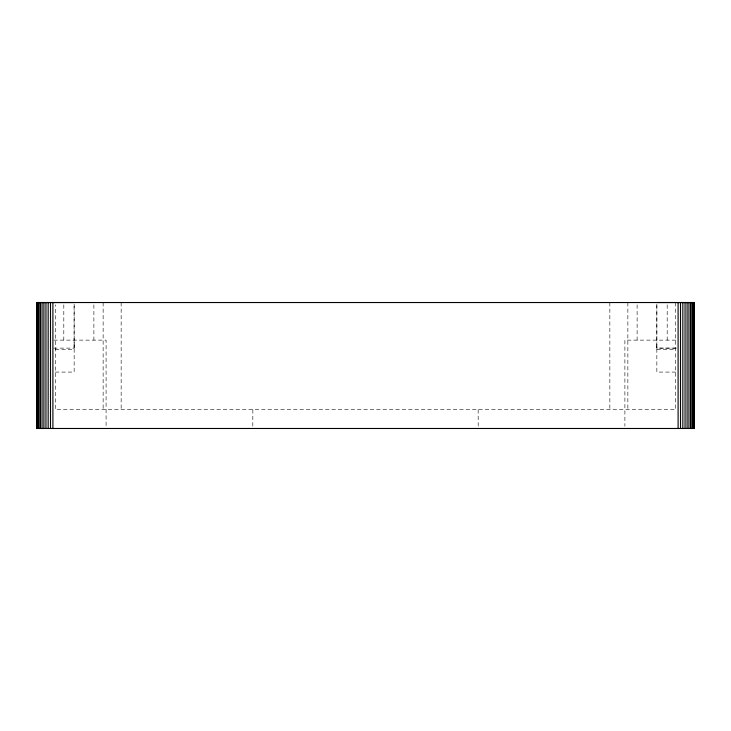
<?xml version="1.0" encoding="UTF-8"?>
<svg xmlns="http://www.w3.org/2000/svg" width="731" height="731" viewBox="0 0 731 731"><rect width="100%" height="100%" fill="white"/><g stroke="black" fill="none" stroke-linecap="round" stroke-linejoin="round"><path stroke-width="0.55" stroke-dasharray="3.65 2.74" d="M53.628 348.111L74.169 348.12L74.096 341.998M656.84 348.111L656.84 346.558L656.84 348.111L677.335 348.111L656.831 348.111L656.867 304.672M53.783 340.125L106.086 340.125L106.086 426.21M675.755 340.125L624.895 340.125L624.895 426.21M55.355 349.665L74.151 349.665M656.849 349.665L675.645 349.665M55.355 372.079L74.151 372.079L74.169 302.533M675.645 372.079L656.849 372.079L656.849 302.533M74.096 348.111L74.078 304.672M675.645 302.533L675.645 409.68L55.355 409.68L55.355 304.781M667.184 304.818L667.184 340.125M637.112 304.818L637.112 340.125M627.865 302.533L627.865 409.68M609.855 302.533L609.855 409.68M478.147 409.68L478.193 426.264M252.853 409.68L252.807 426.264M121.145 302.533L121.145 409.68M103.135 302.533L103.135 409.68M93.888 304.818L93.888 340.125M63.816 304.818L63.807 340.125"/><path stroke-width="1.1" d="M36.577 346.567L36.577 348.12L36.559 302.533L74.069 302.524M694.423 348.12L694.45 302.533L656.867 302.524M694.286 302.533L694.286 428.476M693.801 302.533L693.801 428.476M693.015 302.533L693.015 428.476M691.928 302.533L691.928 428.476M690.557 302.533L690.557 428.476M688.94 302.533L688.94 428.476M687.085 302.533L687.085 428.476M685.048 302.533L685.048 428.476M682.836 302.533L682.836 428.476M680.515 302.533L680.515 428.476M678.103 302.533L678.103 428.476M52.897 302.533L52.897 428.476M50.485 302.533L50.485 428.476M48.164 302.533L48.164 428.476M45.952 302.533L45.952 428.476M43.906 302.533L43.906 428.476M42.06 302.533L42.06 428.476M40.443 302.533L40.443 428.476M39.072 302.533L39.072 428.476M37.985 302.533L37.985 428.476M37.199 302.533L37.199 428.476M36.714 302.533L36.714 428.476M694.441 302.533L36.559 302.533L36.559 428.476L694.441 428.476L694.441 302.533"/></g></svg>
